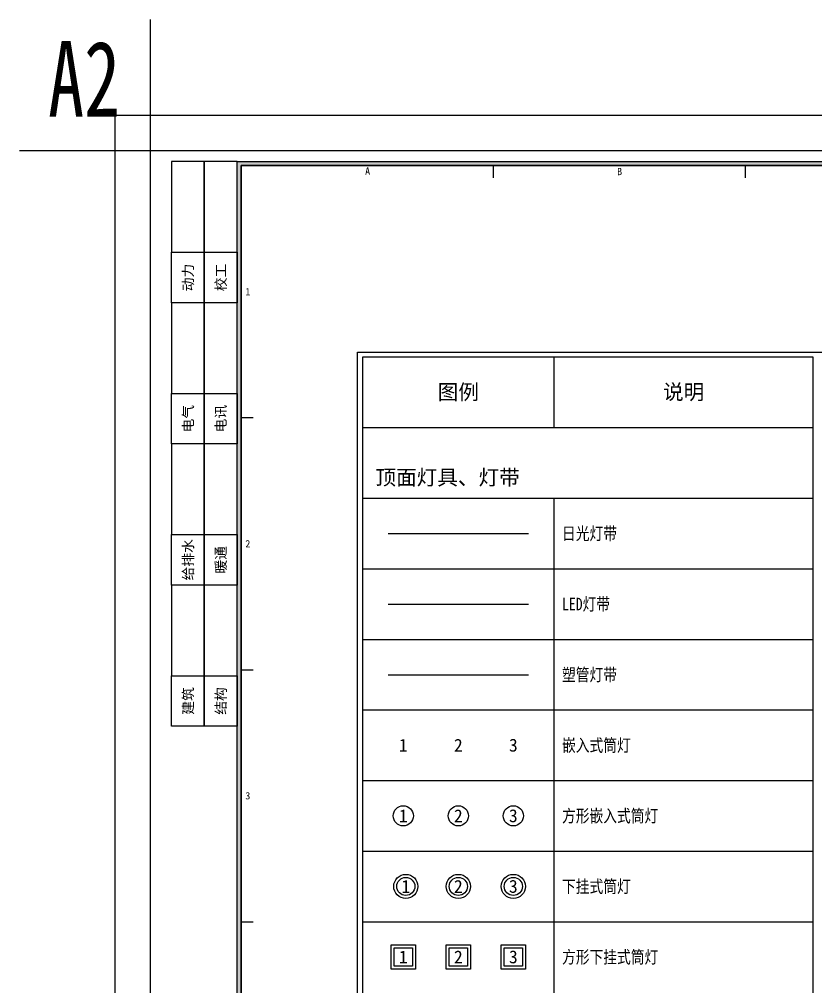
# Paper-space layout '布局1' of a CAD drawing. Header units: millimetres. Extents: x -13 to 1345, y 296 to 754.
# Drawn here: x -12.6 to 145.4, y 562.3 to 754.1 of the extents above; entities that cross this region are included whole.
import ezdxf
from ezdxf.enums import TextEntityAlignment as Align

# ---------------------------------------------------------------- set-up
doc = ezdxf.new("R2010")
doc.units = ezdxf.units.MM
doc.set_wipeout_variables(frame=1)
for name, color, linetype in [('C-顶面灯具、灯带', 22, 'Continuous'), ('W-图框', 251, 'Continuous'), ('W-文字', 35, 'Continuous')]:
    doc.layers.add(name, color=color, linetype=linetype)
doc.layers.add('DEFPOINTS(视图框)', color=250, linetype='Continuous', plot=False)
doc.styles.add('A2图框$0$WMF-黑体0', font='SIMHEI.TTF')
doc.styles.add('A2图框$0$ZZ', font='SIMHEI.TTF')
doc.styles.add('DZYS', font='txt.shx', dxfattribs={"bigfont": 'gbcbig.shx'})
doc.styles.add('WORD-1', font='SIMFANG.TTF', dxfattribs={"width": 0.7, "height": 2.5})
doc.styles.add('WORD-2', font='SIMHEI.TTF', dxfattribs={"height": 2.5})
doc.styles.add('WORD-3', font='SimSun.ttf')
doc.styles.add('XZC', font='SIMPLEX.SHX', dxfattribs={"width": 0.7, "bigfont": 'hztxt.shx'})
doc.linetypes.add('LED_LINE', pattern='A,12.7,-5.08,["LED",XZC,S=2.54,R=0,X=-2.54,Y=-1.27],-6.35', length=24.13)
doc.linetypes.add('R_LINE', pattern='A,12.7,-5.08,["R",DZYS,S=2.54,R=0,X=-2.54,Y=-1.27],-6.35', length=24.13)
doc.linetypes.add('S_LINE', pattern='A,12.7,-5.08,["S",DZYS,S=2.54,R=0,X=-2.54,Y=-1.27],-6.35', length=24.13)

# ---------------------------------------------------------------- blocks, each defined once
blk = doc.blocks.new('方形嵌入式筒灯')
at = {"color": 251}
blk.add_circle((0, 0), 50, dxfattribs=at)
at = {"color": 251, "style": 'WORD-2'}
blk.add_attdef('1', text='', height=64, dxfattribs=at).set_placement((0, 0), align=Align.MIDDLE)
blk = doc.blocks.new('下挂式筒灯')
at = {"color": 250}
blk.add_wipeout([(42.2, -42.7), (44.8, -40), (47.2, -37.1), (49.4, -34.1), (51.5, -30.9), (53.3, -27.6), (54.9, -24.2), (56.3, -20.7), (57.5, -17.1), (58.5, -13.5), (59.2, -9.8), (59.7, -6), (60, -2.3), (60, 1.5), (59.8, 5.3), (59.4, 9), (58.7, 12.7), (57.8, 16.4), (56.6, 20), (55.2, 23.5), (53.7, 26.9), (51.9, 30.2), (49.9, 33.4), (47.7, 36.5), (45.3, 39.4), (42.7, 42.2), (40, 44.8), (37.1, 47.2), (34.1, 49.4), (30.9, 51.5), (27.6, 53.3), (24.2, 54.9), (20.7, 56.3), (17.1, 57.5), (13.5, 58.5), (9.8, 59.2), (6, 59.7), (2.3, 60), (-1.5, 60), (-5.3, 59.8), (-9, 59.4), (-12.7, 58.7), (-16.4, 57.8), (-20, 56.6), (-23.5, 55.2), (-26.9, 53.7), (-30.2, 51.9), (-33.4, 49.9), (-36.5, 47.7), (-39.4, 45.3), (-42.2, 42.7), (-44.8, 40), (-47.2, 37.1), (-49.4, 34.1), (-51.5, 30.9), (-53.3, 27.6), (-54.9, 24.2), (-56.3, 20.7), (-57.5, 17.1), (-58.5, 13.5), (-59.2, 9.8), (-59.7, 6), (-60, 2.3), (-60, -1.5), (-59.8, -5.3), (-59.4, -9), (-58.7, -12.7), (-57.8, -16.4), (-56.6, -20), (-55.2, -23.5), (-53.7, -26.9), (-51.9, -30.2), (-49.9, -33.4), (-47.7, -36.5), (-45.3, -39.4), (-42.7, -42.2), (-40, -44.8), (-37.1, -47.2), (-34.1, -49.4), (-30.9, -51.5), (-27.6, -53.3), (-24.2, -54.9), (-20.7, -56.3), (-17.1, -57.5), (-13.5, -58.5), (-9.8, -59.2), (-6, -59.7), (-2.3, -60), (1.5, -60), (5.3, -59.8), (9, -59.4), (12.7, -58.7), (16.4, -57.8), (20, -56.6), (23.5, -55.2), (26.9, -53.7), (30.2, -51.9), (33.4, -49.9), (36.5, -47.7), (39.4, -45.3)], dxfattribs=at)
blk.add_circle((0, 0), 60)
at = {"color": 251}
blk.add_circle((0, 0), 45, dxfattribs=at)
at = {"color": 251, "style": 'WORD-2'}
blk.add_attdef('1', text='', height=64, dxfattribs=at).set_placement((0, 0), align=Align.MIDDLE)
blk = doc.blocks.new('嵌入式筒灯')
at = {"color": 250}
blk.add_wipeout([(42.2, -42.7), (44.8, -40), (47.2, -37.1), (49.4, -34.1), (51.5, -30.9), (53.3, -27.6), (54.9, -24.2), (56.3, -20.7), (57.5, -17.1), (58.5, -13.5), (59.2, -9.8), (59.7, -6), (60, -2.3), (60, 1.5), (59.8, 5.3), (59.4, 9), (58.7, 12.7), (57.8, 16.4), (56.6, 20), (55.2, 23.5), (53.7, 26.9), (51.9, 30.2), (49.9, 33.4), (47.7, 36.5), (45.3, 39.4), (42.7, 42.2), (40, 44.8), (37.1, 47.2), (34.1, 49.4), (30.9, 51.5), (27.6, 53.3), (24.2, 54.9), (20.7, 56.3), (17.1, 57.5), (13.5, 58.5), (9.8, 59.2), (6, 59.7), (2.3, 60), (-1.5, 60), (-5.3, 59.8), (-9, 59.4), (-12.7, 58.7), (-16.4, 57.8), (-20, 56.6), (-23.5, 55.2), (-26.9, 53.7), (-30.2, 51.9), (-33.4, 49.9), (-36.5, 47.7), (-39.4, 45.3), (-42.2, 42.7), (-44.8, 40), (-47.2, 37.1), (-49.4, 34.1), (-51.5, 30.9), (-53.3, 27.6), (-54.9, 24.2), (-56.3, 20.7), (-57.5, 17.1), (-58.5, 13.5), (-59.2, 9.8), (-59.7, 6), (-60, 2.3), (-60, -1.5), (-59.8, -5.3), (-59.4, -9), (-58.7, -12.7), (-57.8, -16.4), (-56.6, -20), (-55.2, -23.5), (-53.7, -26.9), (-51.9, -30.2), (-49.9, -33.4), (-47.7, -36.5), (-45.3, -39.4), (-42.7, -42.2), (-40, -44.8), (-37.1, -47.2), (-34.1, -49.4), (-30.9, -51.5), (-27.6, -53.3), (-24.2, -54.9), (-20.7, -56.3), (-17.1, -57.5), (-13.5, -58.5), (-9.8, -59.2), (-6, -59.7), (-2.3, -60), (1.5, -60), (5.3, -59.8), (9, -59.4), (12.7, -58.7), (16.4, -57.8), (20, -56.6), (23.5, -55.2), (26.9, -53.7), (30.2, -51.9), (33.4, -49.9), (36.5, -47.7), (39.4, -45.3)], dxfattribs=at)
at = {"color": 251, "style": 'WORD-2'}
blk.add_attdef('1', text='', height=64, dxfattribs=at).set_placement((0, 0), align=Align.MIDDLE)
blk = doc.blocks.new('方形下挂式筒灯')
blk.add_wipeout([(-120, 120), (-120, 0), (0, 0), (0, 120)])
blk.add_lwpolyline([(-120, 120), (0, 120), (0, 0), (-120, 0), (-120, 120)])
at = {"color": 251}
blk.add_lwpolyline([(-105, 105), (-15, 105), (-15, 15), (-105, 15)], close=True, dxfattribs=at)
at = {"color": 251, "style": 'WORD-2'}
blk.add_attdef('1', text='', height=64, dxfattribs=at).set_placement((-60, 60), align=Align.MIDDLE)
blk = doc.blocks.new('A2 图框')
at = {"layer": 'W-图框', "ltscale": 0.5}
h = blk.add_hatch(color=161, dxfattribs=at)
h.paths.add_polyline_path([(-562, 403), (-3, 403), (-3, 3), (-562, 3)], flags=16)
h.paths.add_polyline_path([(-562.8, 403.8), (-2.2, 403.8), (-2.2, 2.2), (-562.8, 2.2)])
at = {"layer": 'W-图框', "color": 7}
for p, q in [((-511.9, 400.6), (-511.9, 403)), ((-461.9, 400.6), (-461.9, 403)), ((-562, 353), (-559.6, 353)), ((-562, 303), (-559.6, 303)), ((-562, 253), (-559.6, 253))]:
    blk.add_line(p, q, dxfattribs=at)
at = {"layer": 'W-图框', "color": 1, "ltscale": 0.01}
blk.add_lwpolyline([(-606, 406), (-580, 406), (-580, 432)], dxfattribs=at)
at = {"layer": 'W-图框', "color": 251, "ltscale": 0.01}
for points in [[(-587, 413), (7, 413), (7, -7), (-587, -7)], [(-580, 406), (0, 406), (0, 0), (-580, 0)]]:
    blk.add_lwpolyline(points, close=True, dxfattribs=at)
at = {"layer": 'W-图框', "color": 161, "linetype": 'ByBlock'}
for points in [[(-575.8, 403.8), (-575.8, 385.8), (-569.3, 385.8), (-569.3, 403.8)], [(-569.3, 403.8), (-569.3, 385.8), (-562.8, 385.8), (-562.8, 403.8)], [(-562, 403), (-562, 3), (-61, 3), (-61, 403)], [(-575.8, 375.8), (-575.8, 385.8), (-569.3, 385.8), (-569.3, 375.8)], [(-569.3, 375.8), (-569.3, 385.8), (-562.8, 385.8), (-562.8, 375.8)], [(-575.8, 375.8), (-575.8, 357.8), (-569.3, 357.8), (-569.3, 375.8)], [(-569.3, 375.8), (-569.3, 357.8), (-562.8, 357.8), (-562.8, 375.8)], [(-575.8, 347.8), (-575.8, 357.8), (-569.3, 357.8), (-569.3, 347.8)], [(-569.3, 347.8), (-569.3, 357.8), (-562.8, 357.8), (-562.8, 347.8)], [(-575.8, 347.8), (-575.8, 329.8), (-569.3, 329.8), (-569.3, 347.8)], [(-569.3, 347.8), (-569.3, 329.8), (-562.8, 329.8), (-562.8, 347.8)], [(-575.8, 319.8), (-575.8, 329.8), (-569.3, 329.8), (-569.3, 319.8)], [(-569.3, 319.8), (-569.3, 329.8), (-562.8, 329.8), (-562.8, 319.8)], [(-575.8, 319.8), (-575.8, 301.8), (-569.3, 301.8), (-569.3, 319.8)], [(-569.3, 319.8), (-569.3, 301.8), (-562.8, 301.8), (-562.8, 319.8)], [(-575.8, 291.8), (-575.8, 301.8), (-569.3, 301.8), (-569.3, 291.8)], [(-569.3, 291.8), (-569.3, 301.8), (-562.8, 301.8), (-562.8, 291.8)]]:
    blk.add_lwpolyline(points, close=True, dxfattribs=at)
at = {"layer": 'W-图框', "color": 161, "ltscale": 0.5}
for points in [[(-562.8, 403.8), (-2.2, 403.8), (-2.2, 2.2), (-562.8, 2.2)], [(-562, 403), (-3, 403), (-3, 3), (-562, 3)]]:
    blk.add_lwpolyline(points, close=True, dxfattribs=at)
at = {"layer": 'DEFPOINTS(视图框)', "lineweight": 0, "style": 'WORD-1', "width": 0.7}
blk.add_text('A2', height=15, dxfattribs=at).set_placement((-586.01, 420.19), align=Align.MIDDLE_RIGHT)
at = {"layer": 'W-图框', "lineweight": 0, "ltscale": 150, "style": 'A2图框$0$ZZ'}
for s, p in [('A', (-536.9, 401.91)), ('B', (-486.9, 401.82)), ('1', (-560.66, 378)), ('2', (-560.66, 328)), ('3', (-560.66, 278))]:
    blk.add_text(s, height=1.45, dxfattribs=at).set_placement(p, align=Align.MIDDLE)
at = {"layer": 'W-图框', "lineweight": 0, "style": 'A2图框$0$WMF-黑体0'}
for s, p in [('动力', (-572.55, 380.8)), ('校工', (-566.05, 380.8)), ('电气', (-572.55, 352.8)), ('电讯', (-566.05, 352.8)), ('给排水', (-572.55, 324.8)), ('暖通', (-566.05, 324.8)), ('建筑', (-572.55, 296.8)), ('结构', (-566.05, 296.8))]:
    blk.add_text(s, height=2, rotation=90, dxfattribs=at).set_placement(p, align=Align.MIDDLE)
at = {"layer": 'W-图框', "color": 35, "lineweight": 0, "style": 'WORD-3', "width": 0.65}
blk.add_attdef('建设单位', text='', height=3, dxfattribs=at).set_placement((-32, 300.49), align=Align.MIDDLE)
at = {"layer": 'W-图框', "color": 35, "ltscale": 1000, "style": 'WORD-2'}
for tag, height, width, p in [('项目名称英文翻译', 3.5, 0.8, (-21.14, 246.28)), ('项目名称', 7, 0.7, (-41.38, 246.28)), ('项目名称', 7, 0.7, (-30.73, 246.28))]:
    blk.add_attdef(tag, text='', height=height, rotation=90, dxfattribs=dict(at, width=width)).set_placement(p, align=Align.MIDDLE)
at = {"layer": 'W-图框', "color": 35, "lineweight": 0, "style": 'WORD-2'}
for tag, p in [('2013.01.01', (-41.46, 176)), ('2013.03.01', (-13.42, 176)), ('2013.05.01', (-41.46, 169)), ('2013.06.01', (-13.42, 169)), ('2013.08.01', (-41.46, 162)), ('2013.09.01', (-13.42, 162)), ('2013.09.01', (-32, 113))]:
    blk.add_attdef(tag, text='', height=1.8, dxfattribs=at).set_placement(p, align=Align.MIDDLE)
at = {"layer": 'W-图框', "color": 35, "ltscale": 1000, "style": 'WORD-2', "width": 0.78}
blk.add_attdef('FS2011000', text='', height=3.5, dxfattribs=at).set_placement((-32, 11.45), align=Align.MIDDLE)

psp = doc.layouts.new('布局1')

# ---------------------------------------------------------------- linework, layer by layer
at = {"layer": 'C-顶面灯具、灯带', "linetype": 'R_LINE', "ltscale": 0.3}
psp.add_line((60.55, 652.16), (88.37, 652.16), dxfattribs=at)
at = {"layer": 'C-顶面灯具、灯带', "linetype": 'LED_LINE', "ltscale": 0.3}
psp.add_line((60.55, 638.16), (88.37, 638.16), dxfattribs=at)
at = {"layer": 'C-顶面灯具、灯带', "linetype": 'S_LINE', "ltscale": 0.3}
psp.add_line((60.55, 624.16), (88.37, 624.16), dxfattribs=at)
at = {"layer": 'W-图框', "color": 146, "linetype": 'ByBlock'}
for p, q in [((93.46, 673.16), (93.46, 687.16)), ((55.46, 673.16), (144.86, 673.16)), ((55.46, 659.16), (144.86, 659.16)), ((93.46, 337.16), (93.46, 659.16))]:
    psp.add_line(p, q, dxfattribs=at)
at = {"layer": 'W-图框', "color": 251, "linetype": 'ByBlock'}
for p, q in [((55.46, 645.16), (144.86, 645.16)), ((55.46, 631.16), (144.86, 631.16)), ((55.46, 617.16), (144.86, 617.16)), ((55.46, 603.16), (144.86, 603.16)), ((55.46, 589.16), (144.86, 589.16)), ((55.46, 575.16), (144.86, 575.16))]:
    psp.add_line(p, q, dxfattribs=at)
at = {"layer": 'W-图框', "color": 44, "ltscale": 20}
psp.add_lwpolyline([(54.46, 688.16), (508.46, 688.16), (508.46, 336.16), (54.46, 336.16)], close=True, dxfattribs=at)
at = {"layer": 'W-图框', "color": 146}
psp.add_lwpolyline([(144.86, 687.16), (55.46, 687.16), (55.46, 337.16), (144.86, 337.16)], close=True, dxfattribs=at)

# ---------------------------------------------------------------- texts
at = {"layer": 'W-文字', "color": 2, "ltscale": 1000, "style": 'WORD-2'}
for s, p in [('图例', (74.46, 680.28)), ('说明', (119.16, 680.28))]:
    psp.add_text(s, height=3, dxfattribs=at).set_placement(p, align=Align.MIDDLE)
psp.add_text('顶面灯具、灯带', height=3, dxfattribs=at).set_placement((58.01, 661.79))
at = {"layer": 'W-文字', "color": 35, "linetype": 'ByBlock', "lineweight": 0, "ltscale": 0.01, "style": 'WORD-1', "width": 0.8}
for s, p in [('日光灯带 ', (95.03, 652.16, -95.29)), ('LED灯带', (95.03, 638.16, -95.29)), ('塑管灯带 ', (95.03, 624.16, -95.29)), ('嵌入式筒灯', (95.03, 610.16, -95.29)), ('方形嵌入式筒灯', (95.03, 596.16, -95.29)), ('下挂式筒灯', (95.03, 582.16, -95.29)), ('方形下挂式筒灯', (95.03, 568.16, -95.29))]:
    psp.add_text(s, height=2.5, dxfattribs=at).set_placement(p, align=Align.MIDDLE_LEFT)

# ---------------------------------------------------------------- next in the draw order: block references
at = {"layer": 'C-顶面灯具、灯带', "xscale": 0.03996000000000001, "yscale": 0.03996000000000001, "zscale": 0.03996000000000001}
for name, p, values in [('嵌入式筒灯', (63.53, 610.16, -3177.74), {'1': '1'}), ('嵌入式筒灯', (74.46, 610.16), {'1': '2'}), ('嵌入式筒灯', (85.37, 610.16), {'1': '3'}), ('方形嵌入式筒灯', (63.54, 596.16, -1397.87), {'1': '1'}), ('方形嵌入式筒灯', (74.46, 596.16), {'1': '2'}), ('方形嵌入式筒灯', (85.37, 596.16), {'1': '3'}), ('下挂式筒灯', (64.04, 582.16, 1397.87), {'1': '1'}), ('下挂式筒灯', (74.46, 582.16), {'1': '2'}), ('下挂式筒灯', (85.37, 582.16), {'1': '3'}), ('方形下挂式筒灯', (65.94, 565.77, -93.07), {'1': '1'}), ('方形下挂式筒灯', (76.86, 565.77), {'1': '2'}), ('方形下挂式筒灯', (87.77, 565.77), {'1': '3'})]:
    psp.add_blockref(name, p, dxfattribs=at).add_auto_attribs(values)

# ---------------------------------------------------------------- next in the draw order: block references
at = {"layer": 'W-图框'}
psp.add_blockref('A2 图框', (593.36, 322.14), dxfattribs=at)

doc.saveas('drawing.dxf')
